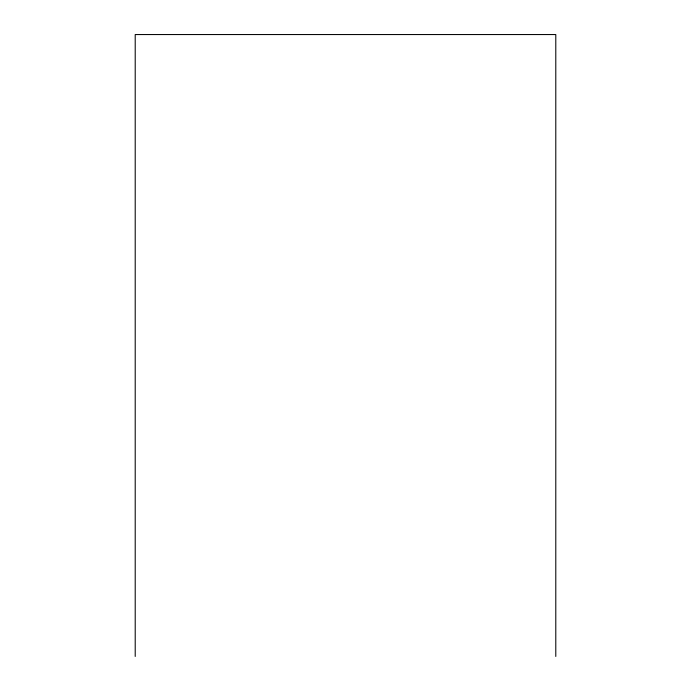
<?xml version="1.0" encoding="UTF-8"?>
<svg xmlns="http://www.w3.org/2000/svg" width="691" height="691" viewBox="0 0 691 691"><rect width="100%" height="100%" fill="white"/><g stroke="black" fill="none" stroke-linecap="round" stroke-linejoin="round"><path stroke-width="1.04" d="M555.789 656.45L555.789 34.55L135.211 34.55L135.211 656.45"/></g></svg>
